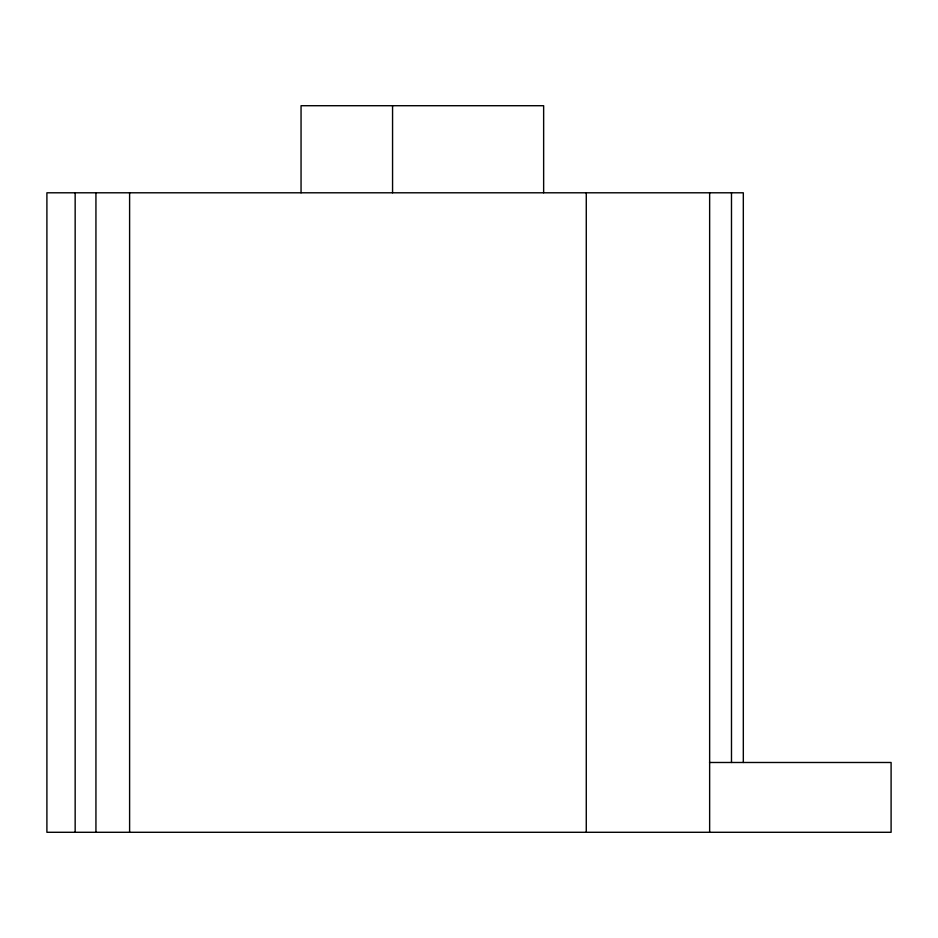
<?xml version="1.0" encoding="UTF-8"?>
<svg xmlns="http://www.w3.org/2000/svg" width="938" height="938" viewBox="0 0 938 938"><rect width="100%" height="100%" fill="white"/><g stroke="black" fill="none" stroke-linecap="round" stroke-linejoin="round"><path stroke-width="1.41" d="M709.538 762.488L891.1 762.488L891.1 832.287L46.9 832.287L46.9 192.794L743.318 192.794L743.318 762.488M731.488 192.794L731.488 762.488M709.644 192.794L709.644 832.287M586.273 192.794L586.273 832.287M543.641 192.794L543.641 105.713L301.051 105.713L301.051 192.794M392.565 105.713L392.565 192.794M129.608 192.794L129.608 832.287M95.934 192.794L95.934 832.287M75.157 192.794L75.157 832.287"/></g></svg>
